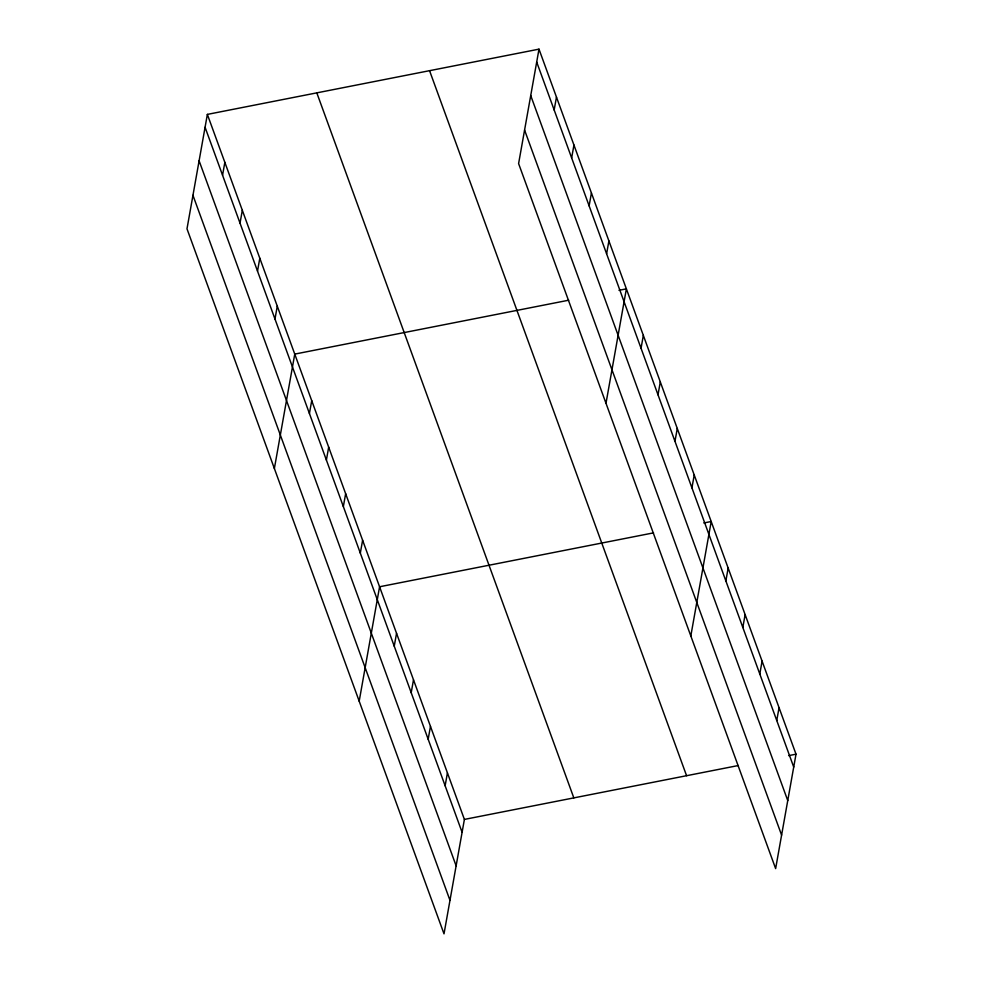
<?xml version="1.0" encoding="UTF-8"?>
<svg xmlns="http://www.w3.org/2000/svg" width="983" height="983" viewBox="0 0 983 983"><rect width="100%" height="100%" fill="white"/><g stroke="black" fill="none" stroke-linecap="round" stroke-linejoin="round"><path stroke-width="1.47" d="M207.364 114.397L186.991 228.818L444.009 933.85L464.394 819.417L207.364 114.397L538.991 49.15L796.009 754.182L775.636 868.603L518.606 163.583L538.991 49.15M222.551 175.22L224.849 162.342M240.024 223.166L242.322 210.276M257.509 271.111L259.807 258.222M274.982 319.045L277.28 306.168M274.368 468.535L294.753 354.101L568.702 300.208M309.424 413.524L311.722 400.634M326.393 460.056L328.678 447.167M343.35 506.589L345.647 493.699M360.319 553.122L362.616 540.232M359.188 701.186L379.573 586.765L653.523 532.86M394.244 646.175L396.542 633.298M411.201 692.708L413.499 679.831M428.17 739.241L430.468 726.363M554.166 109.973L556.464 97.096M445.139 785.773L447.425 772.896M571.651 157.919L573.949 145.029M589.124 205.865L591.422 192.975M606.609 253.798L608.895 240.921M605.995 403.288L626.38 288.855L618.983 290.317M641.051 348.277L643.337 335.387M658.008 394.81L660.306 381.92M674.977 441.342L677.275 428.453M691.934 487.875L694.231 474.986M690.816 635.952L711.2 521.518L703.803 522.968M725.859 580.941L728.157 568.051M742.829 627.473L745.126 614.584M759.798 673.994L762.083 661.117M776.754 720.527L779.052 707.649M464.394 819.417L738.344 765.524M788.624 755.632L796.009 754.182M536.693 62.04L793.723 767.059M530.722 95.548L787.752 800.567M524.578 130.063L781.596 835.095M429.559 70.678L686.576 775.71M316.809 92.869L573.826 797.889M205.078 127.286L462.096 832.306M199.107 160.794L456.124 865.814M192.951 195.31L449.981 900.342"/></g></svg>
